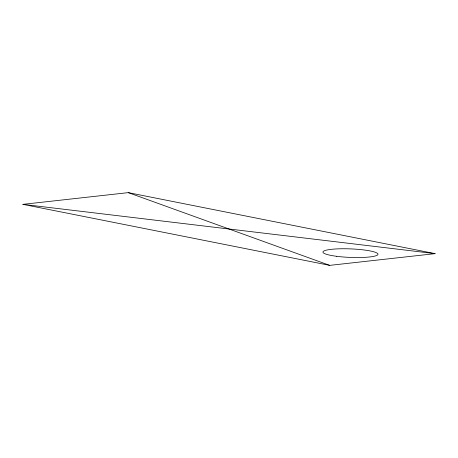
<?xml version="1.0" encoding="UTF-8"?>
<svg xmlns="http://www.w3.org/2000/svg" width="458" height="458" viewBox="0 0 458 458"><rect width="100%" height="100%" fill="white"/><g stroke="black" fill="none" stroke-linecap="round" stroke-linejoin="round"><path stroke-width="0.69" d="M22.9 204.354L128.274 192.635L435.1 253.646L329.726 265.365L22.9 204.354L435.1 253.646M128.274 192.635L329.726 265.365M336.327 256.262A27.554 4.265 2.3 0 0 377.982 254.293A27.554 4.265 2.3 0 0 337.042 248.9A27.554 4.265 2.3 0 0 336.327 256.262"/></g></svg>
